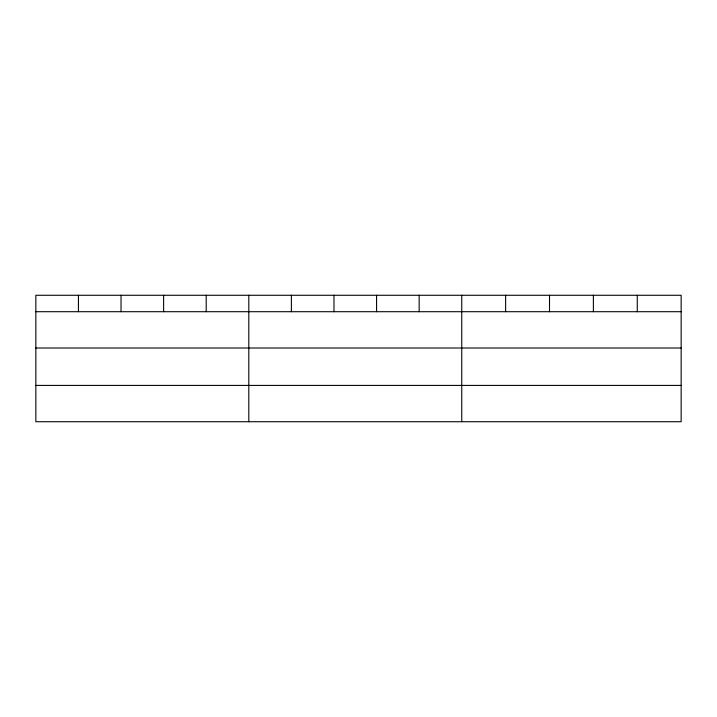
<?xml version="1.0" encoding="UTF-8"?>
<svg xmlns="http://www.w3.org/2000/svg" width="717" height="717" viewBox="0 0 717 717"><rect width="100%" height="100%" fill="white"/><g stroke="black" fill="none" stroke-linecap="round" stroke-linejoin="round"><path stroke-width="1.08" d="M681.15 348.014L681.15 295.279L35.85 295.279L35.85 421.721L681.15 421.721L681.15 348.014L35.85 348.014M35.85 311.707L681.15 311.707M35.85 385.414L681.15 385.414M637.27 295.279L637.27 311.707M593.389 295.279L593.389 311.707M549.509 295.279L549.509 311.707M505.628 295.279L505.628 311.707M461.748 295.279L461.748 421.721M419.158 295.279L419.158 311.707M376.568 295.279L376.568 311.707M333.979 295.279L333.979 311.707M291.389 295.279L291.389 311.707M248.799 295.279L248.799 421.721M206.209 295.279L206.209 311.707M163.619 295.279L163.619 311.707M121.03 295.279L121.03 311.707M78.44 295.279L78.44 311.707"/></g></svg>
